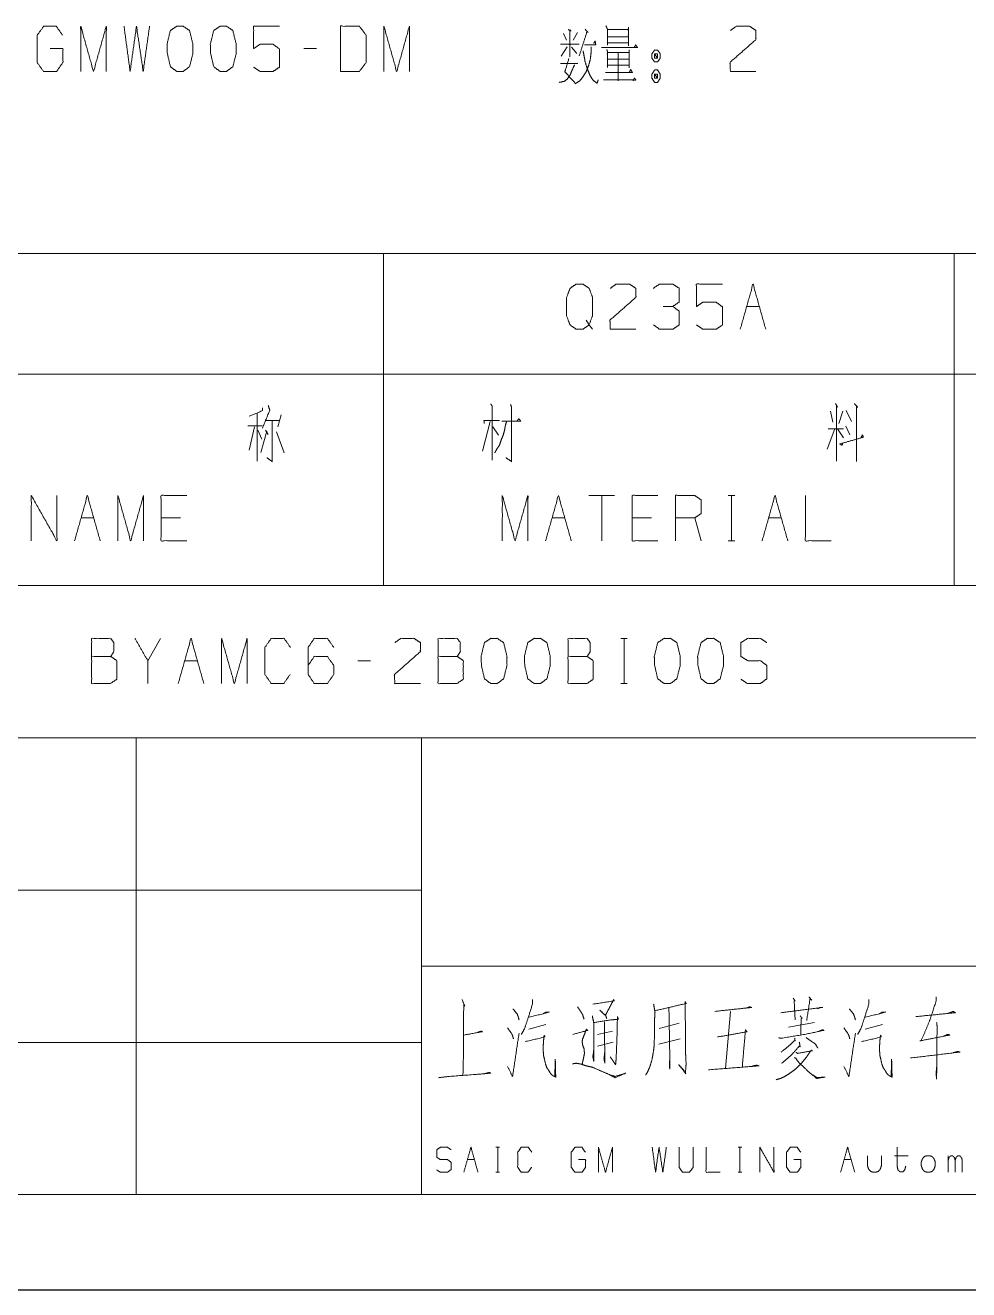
# Model space of a CAD drawing. Header units: millimetres. Extents: x 2210 to 79821, y -19430 to 2344.
# Drawn here: x 8299.7 to 8349.3, y 1492.8 to 1559.3 of the extents above; entities that cross this region are included whole.
import ezdxf

# ---------------------------------------------------------------- set-up
doc = ezdxf.new("R2010")
doc.units = ezdxf.units.MM
doc.layers.add('101', color=7, linetype='Continuous', true_color=0xffffff)

msp = doc.modelspace()

# ---------------------------------------------------------------- linework, layer by layer
msp.add_line((2209.782, 1492.822), (13049.157, 1492.822))
at = {"layer": '101', "color": 72, "linetype": 'Continuous', "lineweight": 18}
for p, q in [((8328.707, 1558.896), (8328.477, 1558.496)), ((8327.965, 1558.846), (8328.124, 1558.496)), ((8314.977, 1558.046), (8314.306, 1558.046)), ((8328.159, 1558.146), (8327.841, 1557.646)), ((8328.389, 1558.121), (8328.672, 1557.796)), ((8327.805, 1557.271), (8328.725, 1557.271)), ((8278.501, 1547.284), (8318.501, 1547.284)), ((8318.501, 1547.284), (8318.501, 1540.934)), ((8318.501, 1547.284), (8348.501, 1547.284)), ((8348.501, 1547.284), (8348.501, 1540.934)), ((8348.501, 1547.284), (8373.501, 1547.284)), ((8337.588, 1544.497), (8338.26, 1544.497)), ((8278.501, 1540.934), (8318.501, 1540.934)), ((8318.501, 1540.934), (8318.501, 1529.822)), ((8318.501, 1540.934), (8348.501, 1540.934)), ((8348.501, 1540.934), (8348.501, 1529.822)), ((8348.501, 1540.934), (8373.501, 1540.934)), ((8341.996, 1538.997), (8342.119, 1538.422)), ((8342.65, 1538.997), (8342.437, 1538.347)), ((8342.826, 1539.022), (8343.109, 1538.447)), ((8311.856, 1538.897), (8311.856, 1536.372)), ((8312.28, 1538.497), (8313.058, 1538.497)), ((8313.128, 1538.797), (8312.951, 1538.172)), ((8324.102, 1538.447), (8323.713, 1536.897)), ((8311.378, 1538.222), (8312.138, 1538.222)), ((8311.714, 1538.172), (8311.449, 1536.947)), ((8311.891, 1537.997), (8312.103, 1537.522)), ((8312.368, 1537.947), (8312.05, 1536.822)), ((8312.297, 1537.997), (8312.439, 1537.772)), ((8312.881, 1537.897), (8313.287, 1536.797)), ((8324.243, 1538.172), (8324.544, 1537.722)), ((8342.225, 1538.072), (8341.819, 1536.997)), ((8341.872, 1538.072), (8342.685, 1538.072)), ((8342.367, 1538.072), (8342.685, 1537.597)), ((8342.809, 1538.197), (8343.021, 1537.747)), ((8330.644, 1534.559), (8329.301, 1534.559)), ((8329.973, 1534.559), (8329.973, 1532.184)), ((8336.625, 1534.559), (8336.961, 1534.559)), ((8336.802, 1534.559), (8336.802, 1532.184)), ((8302.602, 1533.384), (8303.273, 1533.384)), ((8307.826, 1533.384), (8306.819, 1533.384)), ((8327.36, 1533.384), (8328.032, 1533.384)), ((8332.585, 1533.384), (8331.577, 1533.384)), ((8335.197, 1532.184), (8334.861, 1533.384)), ((8338.743, 1533.384), (8339.414, 1533.384)), ((8336.625, 1532.184), (8336.961, 1532.184)), ((8278.501, 1529.822), (8318.501, 1529.822)), ((8318.501, 1529.822), (8348.501, 1529.822)), ((8348.501, 1529.822), (8373.501, 1529.822)), ((8306.781, 1527.053), (8306.109, 1525.878)), ((8330.973, 1527.053), (8331.309, 1527.053)), ((8331.15, 1527.053), (8331.15, 1524.678)), ((8308.05, 1525.878), (8308.721, 1525.878)), ((8317.827, 1525.878), (8317.155, 1525.878)), ((8330.973, 1524.678), (8331.309, 1524.678)), ((8336.748, 1507.448), (8336.48, 1504.447)), ((8326.141, 1506.517), (8327.043, 1506.758)), ((8329.75, 1506.241), (8330.53, 1506.413)), ((8334.042, 1506.827), (8332.993, 1506.551)), ((8339.796, 1506.62), (8341.162, 1506.862)), ((8343.82, 1506.517), (8344.722, 1506.758)), ((8329.75, 1505.62), (8330.579, 1505.827)), ((8332.968, 1505.723), (8334.09, 1505.999)), ((8324.414, 1500.307), (8324.599, 1500.307)), ((8324.511, 1500.307), (8324.511, 1498.996)), ((8337.143, 1500.307), (8337.328, 1500.307)), ((8337.24, 1500.307), (8337.24, 1498.996)), ((8345.356, 1499.865), (8346.088, 1499.865)), ((8348.185, 1498.996), (8348.185, 1499.865)), ((8322.912, 1499.658), (8323.282, 1499.658)), ((8342.713, 1499.658), (8343.083, 1499.658)), ((8324.414, 1498.996), (8324.599, 1498.996)), ((8337.143, 1498.996), (8337.328, 1498.996))]:
    msp.add_line(p, q, dxfattribs=at)
at = {"layer": '101', "color": 133, "linetype": 'Continuous', "lineweight": 18}
for p, q in [((8270.501, 1529.822), (8450.501, 1529.822)), ((8270.501, 1521.822), (8450.501, 1521.822)), ((8305.501, 1521.822), (8305.501, 1497.822)), ((8320.501, 1521.822), (8320.501, 1497.822)), ((8270.501, 1513.822), (8320.501, 1513.822)), ((8320.501, 1509.822), (8429.501, 1509.822)), ((8270.501, 1505.822), (8320.501, 1505.822)), ((8060.501, 1497.822), (8450.501, 1497.822)), ((8270.501, 1497.822), (8450.501, 1497.822)), ((8035.501, 1492.822), (8455.501, 1492.822))]:
    msp.add_line(p, q, dxfattribs=at)
at = {"layer": '101', "color": 72, "linetype": 'Continuous', "lineweight": 18}
for points, knots in [([(8300.983, 1558.046), (8301.654, 1558.046), (8301.654, 1557.321), (8301.319, 1556.846), (8300.629, 1556.846), (8300.293, 1557.321), (8300.293, 1558.746), (8300.647, 1559.221), (8301.301, 1559.221), (8301.637, 1558.746)], [0, 0, 0.103295, 0.214796, 0.30426, 0.410273, 0.49974, 0.718896, 0.809958, 0.910536, 1, 1]), ([(8302.588, 1556.846), (8302.588, 1559.221), (8303.259, 1556.846), (8303.931, 1559.221), (8303.931, 1556.846)], [0, 0, 0.245192, 0.5, 0.754808, 1, 1]), ([(8304.864, 1559.221), (8305.182, 1556.846), (8305.518, 1559.221), (8305.871, 1556.846), (8306.207, 1559.221)], [0, 0, 0.249745, 0.499742, 0.750003, 1, 1]), ([(8307.971, 1556.846), (8308.307, 1557.096), (8308.484, 1557.796), (8308.484, 1558.271), (8308.307, 1558.996), (8307.971, 1559.221), (8307.635, 1559.221), (8307.3, 1558.996), (8307.123, 1558.271), (8307.14, 1557.796), (8307.3, 1557.096), (8307.635, 1556.846), (8307.971, 1556.846)], [0, 0, 0.067524, 0.18397, 0.260582, 0.380941, 0.446138, 0.500304, 0.565503, 0.685861, 0.762526, 0.878307, 0.945834, 1, 1]), ([(8310.248, 1556.846), (8310.583, 1557.096), (8310.76, 1557.796), (8310.76, 1558.271), (8310.583, 1558.996), (8310.248, 1559.221), (8309.912, 1559.221), (8309.576, 1558.996), (8309.399, 1558.271), (8309.417, 1557.796), (8309.576, 1557.096), (8309.912, 1556.846), (8310.248, 1556.846)], [0, 0, 0.067524, 0.183971, 0.260583, 0.380943, 0.446139, 0.500306, 0.565503, 0.685862, 0.762527, 0.878309, 0.945834, 1, 1]), ([(8311.676, 1557.071), (8312.012, 1556.846), (8312.701, 1556.846), (8313.037, 1557.071), (8313.037, 1558.021), (8312.701, 1558.271), (8312.012, 1558.271), (8311.676, 1558.046), (8311.676, 1559.221), (8313.037, 1559.221)], [0, 0, 0.062229, 0.168344, 0.230571, 0.376816, 0.441264, 0.547379, 0.609609, 0.79049, 1, 1]), ([(8316.246, 1556.846), (8317.236, 1556.846), (8317.59, 1557.321), (8317.59, 1558.746), (8317.236, 1559.221), (8316.246, 1559.221), (8316.246, 1556.846)], [0, 0, 0.142134, 0.22716, 0.43179, 0.516817, 0.65895, 1, 1]), ([(8318.523, 1556.846), (8318.523, 1559.221), (8319.195, 1556.846), (8319.866, 1559.221), (8319.866, 1556.846)], [0, 0, 0.245192, 0.5, 0.754808, 1, 1]), ([(8328.212, 1559.046), (8328.371, 1558.971), (8328.3, 1559.021), (8328.3, 1557.621), (8328.3, 1558.271), (8327.805, 1558.271), (8328.795, 1558.271)], [0, 0, 0.046317, 0.06912, 0.437814, 0.608994, 0.739331, 1, 1]), ([(8329.096, 1559.071), (8329.255, 1558.896), (8329.202, 1558.946), (8328.795, 1557.671)], [0, 0, 0.143539, 0.18777, 1, 1]), ([(8330.188, 1559.246), (8330.276, 1559.071), (8330.276, 1558.221), (8330.276, 1558.346), (8331.372, 1558.346), (8331.372, 1558.196), (8331.372, 1559.171), (8331.372, 1559.046), (8330.276, 1559.046), (8331.372, 1559.046), (8331.372, 1558.671), (8330.276, 1558.671)], [0, 0, 0.027307, 0.1457, 0.163111, 0.315748, 0.336641, 0.472445, 0.489856, 0.642493, 0.79513, 0.847363, 1, 1]), ([(8336.735, 1558.996), (8337.053, 1559.221), (8337.742, 1559.221), (8338.078, 1558.996), (8338.078, 1558.521), (8336.717, 1557.321), (8336.735, 1556.846), (8338.078, 1556.846)], [0, 0, 0.069694, 0.192979, 0.265273, 0.350227, 0.674741, 0.759752, 1, 1]), ([(8329.06, 1558.246), (8329.661, 1558.246), (8329.626, 1558.446), (8329.555, 1558.321)], [0, 0, 0.634141, 0.848454, 1, 1]), ([(8329.958, 1558.096), (8331.849, 1558.096), (8331.761, 1558.246), (8331.673, 1558.096)], [0, 0, 0.844514, 0.922259, 1, 1]), ([(8329.414, 1558.146), (8329.414, 1557.846), (8329.379, 1557.521), (8329.29, 1557.171), (8329.149, 1556.821), (8328.99, 1556.571), (8328.813, 1556.346), (8328.566, 1556.196)], [0, 0, 0.134098, 0.280225, 0.441583, 0.610315, 0.742763, 0.870659, 1, 1]), ([(8328.99, 1557.921), (8329.043, 1557.671), (8329.096, 1557.371), (8329.202, 1557.021), (8329.343, 1556.671), (8329.502, 1556.396), (8329.732, 1556.221), (8329.785, 1556.396)], [0, 0, 0.122115, 0.267687, 0.442437, 0.622808, 0.774614, 0.912625, 1, 1]), ([(8330.241, 1557.996), (8330.276, 1557.871), (8330.276, 1557.046), (8330.276, 1557.171), (8331.408, 1557.171), (8331.408, 1557.046), (8331.408, 1557.971), (8331.408, 1557.846), (8330.276, 1557.846), (8330.276, 1557.496), (8331.408, 1557.496), (8330.842, 1557.496), (8330.842, 1557.846), (8330.842, 1556.346), (8330.842, 1556.796), (8330.17, 1556.796), (8331.584, 1556.796), (8331.496, 1556.946), (8331.425, 1556.796)], [0, 0, 0.011506, 0.084581, 0.095653, 0.195852, 0.206924, 0.288857, 0.299929, 0.400128, 0.43113, 0.531328, 0.581428, 0.612429, 0.745294, 0.785153, 0.844645, 0.969891, 0.985312, 1, 1]), ([(8332.906, 1557.971), (8332.747, 1557.971), (8332.606, 1557.771), (8332.606, 1557.546), (8332.747, 1557.346), (8332.906, 1557.346), (8333.048, 1557.546), (8333.048, 1557.771), (8332.906, 1557.971)], [0, 0, 0.091001, 0.231136, 0.359863, 0.5, 0.591001, 0.731139, 0.859865, 1, 1]), ([(8332.747, 1557.546), (8332.906, 1557.546), (8332.747, 1557.771), (8332.747, 1557.546)], [0, 0, 0.241145, 0.658887, 1, 1]), ([(8332.906, 1557.546), (8332.906, 1557.771), (8332.747, 1557.771)], [0, 0, 0.585845, 1, 1]), ([(8328.548, 1557.196), (8328.406, 1556.896), (8328.318, 1556.671), (8328.159, 1556.446), (8328, 1556.321), (8327.735, 1556.271)], [0, 0, 0.251053, 0.434036, 0.642625, 0.795773, 1, 1]), ([(8328.247, 1557.521), (8328.035, 1556.821), (8328.566, 1556.246)], [0, 0, 0.483234, 1, 1]), ([(8333.048, 1556.696), (8332.906, 1556.921), (8332.747, 1556.921), (8332.606, 1556.696), (8332.606, 1556.496), (8332.747, 1556.271), (8332.906, 1556.271), (8333.048, 1556.496), (8333.048, 1556.696)], [0, 0, 0.149202, 0.238506, 0.387709, 0.5, 0.649202, 0.738506, 0.887709, 1, 1]), ([(8330.064, 1556.396), (8331.779, 1556.396), (8331.69, 1556.496), (8331.62, 1556.346)], [0, 0, 0.851385, 0.917654, 1, 1]), ([(8332.747, 1556.696), (8332.747, 1556.496), (8332.906, 1556.496)], [0, 0, 0.557014, 1, 1]), ([(8332.906, 1556.696), (8332.747, 1556.696), (8332.906, 1556.496), (8332.906, 1556.696)], [0, 0, 0.258801, 0.674582, 1, 1]), ([(8329.154, 1543.772), (8329.313, 1543.522), (8328.977, 1543.297), (8328.641, 1543.297), (8328.305, 1543.522), (8328.129, 1543.997), (8328.129, 1544.972), (8328.305, 1545.447), (8328.641, 1545.672), (8328.977, 1545.672), (8329.313, 1545.447), (8329.49, 1544.972), (8329.49, 1544.022), (8329.313, 1543.522), (8329.49, 1543.297)], [0, 0, 0.043279, 0.102317, 0.151367, 0.210407, 0.284429, 0.426831, 0.500853, 0.559894, 0.608944, 0.667982, 0.742004, 0.880755, 0.958211, 1, 1]), ([(8330.423, 1545.447), (8330.741, 1545.672), (8331.43, 1545.672), (8331.766, 1545.447), (8331.766, 1544.972), (8330.405, 1543.772), (8330.423, 1543.297), (8331.766, 1543.297)], [0, 0, 0.069691, 0.192979, 0.265274, 0.350227, 0.674741, 0.759752, 1, 1]), ([(8333.707, 1544.497), (8334.043, 1544.722), (8334.043, 1545.447), (8333.707, 1545.672), (8333.017, 1545.672), (8332.682, 1545.447)], [0, 0, 0.153872, 0.429851, 0.583723, 0.846122, 1, 1]), ([(8334.958, 1543.522), (8335.294, 1543.297), (8335.983, 1543.297), (8336.319, 1543.522), (8336.319, 1544.472), (8335.983, 1544.722), (8335.294, 1544.722), (8334.958, 1544.497), (8334.958, 1545.672), (8336.319, 1545.672)], [0, 0, 0.062229, 0.168345, 0.230571, 0.376816, 0.441264, 0.547379, 0.609609, 0.79049, 1, 1]), ([(8332.699, 1543.522), (8333.017, 1543.297), (8333.707, 1543.297), (8334.043, 1543.522), (8334.043, 1544.247), (8333.707, 1544.497), (8333.194, 1544.497)], [0, 0, 0.124123, 0.34369, 0.472445, 0.703376, 0.836727, 1, 1]), ([(8312.138, 1539.172), (8312.138, 1539.022), (8311.449, 1538.722)], [0, 0, 0.166335, 1, 1]), ([(8312.439, 1539.297), (8312.527, 1539.047), (8312.138, 1538.097)], [0, 0, 0.205285, 1, 1]), ([(8324.137, 1539.372), (8324.208, 1539.272), (8324.208, 1536.422)], [0, 0, 0.041199, 1, 1]), ([(8325.18, 1539.347), (8325.233, 1539.197), (8325.233, 1536.347), (8324.933, 1536.547)], [0, 0, 0.047209, 0.892896, 1, 1]), ([(8342.261, 1539.397), (8342.367, 1539.197), (8342.314, 1539.272), (8342.314, 1536.372)], [0, 0, 0.070344, 0.098885, 1, 1]), ([(8343.251, 1539.397), (8343.427, 1539.197), (8343.357, 1539.272), (8343.357, 1536.347)], [0, 0, 0.081006, 0.11229, 1, 1]), ([(8312.651, 1538.497), (8312.651, 1536.347), (8312.368, 1536.547)], [0, 0, 0.861245, 1, 1]), ([(8323.801, 1538.347), (8323.784, 1538.497), (8324.597, 1538.497)], [0, 0, 0.156667, 1, 1]), ([(8324.968, 1538.447), (8324.897, 1538.197), (8324.862, 1537.972), (8324.791, 1537.722), (8324.685, 1537.472), (8324.597, 1537.197), (8324.455, 1536.997), (8324.349, 1536.797)], [0, 0, 0.146031, 0.274053, 0.420084, 0.572724, 0.735083, 0.872755, 1, 1]), ([(8324.721, 1538.472), (8325.71, 1538.472), (8325.622, 1538.597), (8325.516, 1538.472)], [0, 0, 0.757413, 0.874554, 1, 1]), ([(8342.65, 1537.322), (8342.597, 1537.197), (8342.49, 1537.272), (8343.728, 1537.622), (8343.675, 1537.747), (8343.604, 1537.597)], [0, 0, 0.073272, 0.143369, 0.837239, 0.91051, 1, 1]), ([(8299.989, 1532.184), (8299.989, 1534.559), (8301.333, 1532.184), (8301.333, 1534.559)], [0, 0, 0.317574, 0.682426, 1, 1]), ([(8304.542, 1532.184), (8304.542, 1534.559), (8305.214, 1532.184), (8305.886, 1534.559), (8305.886, 1532.184)], [0, 0, 0.245192, 0.5, 0.754808, 1, 1]), ([(8308.162, 1532.184), (8306.819, 1532.184), (8306.819, 1534.559), (8308.162, 1534.559)], [0, 0, 0.26539, 0.73461, 1, 1]), ([(8324.748, 1532.184), (8324.748, 1534.559), (8325.42, 1532.184), (8326.091, 1534.559), (8326.091, 1532.184)], [0, 0, 0.245192, 0.5, 0.754808, 1, 1]), ([(8332.921, 1532.184), (8331.577, 1532.184), (8331.577, 1534.559), (8332.921, 1534.559)], [0, 0, 0.26539, 0.73461, 1, 1]), ([(8333.854, 1532.184), (8333.854, 1534.559), (8334.861, 1534.559), (8335.197, 1534.334), (8335.197, 1533.609), (8334.861, 1533.384), (8333.854, 1533.384)], [0, 0, 0.400952, 0.571034, 0.639278, 0.761674, 0.829918, 1, 1]), ([(8340.683, 1534.559), (8340.683, 1532.184), (8342.027, 1532.184)], [0, 0, 0.638733, 1, 1]), ([(8303.161, 1526.103), (8303.161, 1527.053), (8304.168, 1527.053), (8304.327, 1526.828), (8304.327, 1526.353), (8304.168, 1526.103), (8303.161, 1526.103), (8303.161, 1524.678), (8304.151, 1524.678), (8304.486, 1524.903), (8304.486, 1525.878), (8304.168, 1526.103)], [0, 0, 0.115917, 0.238847, 0.27247, 0.330428, 0.366585, 0.489515, 0.66339, 0.784165, 0.833487, 0.952454, 1, 1]), ([(8306.109, 1524.678), (8306.109, 1525.878), (8305.437, 1527.053)], [0, 0, 0.469958, 1, 1]), ([(8309.99, 1524.678), (8309.99, 1527.053), (8310.662, 1524.678), (8311.334, 1527.053), (8311.334, 1524.678)], [0, 0, 0.245192, 0.5, 0.754808, 1, 1]), ([(8313.592, 1525.153), (8313.256, 1524.678), (8312.603, 1524.678), (8312.267, 1525.153), (8312.267, 1526.578), (8312.603, 1527.053), (8313.274, 1527.053), (8313.61, 1526.578)], [0, 0, 0.114567, 0.243366, 0.357935, 0.638584, 0.753154, 0.885433, 1, 1]), ([(8314.543, 1525.628), (8314.861, 1526.103), (8315.551, 1526.103), (8315.886, 1525.628), (8315.886, 1525.153), (8315.551, 1524.678), (8314.861, 1524.678), (8314.543, 1525.153), (8314.543, 1526.578), (8314.861, 1527.053), (8315.551, 1527.053), (8315.886, 1526.578)], [0, 0, 0.076964, 0.169762, 0.248073, 0.312018, 0.39033, 0.483127, 0.560092, 0.751927, 0.828891, 0.921688, 1, 1]), ([(8319.096, 1526.828), (8319.414, 1527.053), (8320.104, 1527.053), (8320.439, 1526.828), (8320.439, 1526.353), (8319.078, 1525.153), (8319.096, 1524.678), (8320.439, 1524.678)], [0, 0, 0.069691, 0.192976, 0.265274, 0.350227, 0.67474, 0.759752, 1, 1]), ([(8321.373, 1526.103), (8321.373, 1527.053), (8322.38, 1527.053), (8322.539, 1526.828), (8322.539, 1526.353), (8322.38, 1526.103), (8321.373, 1526.103), (8321.373, 1524.678), (8322.362, 1524.678), (8322.698, 1524.903), (8322.698, 1525.878), (8322.38, 1526.103)], [0, 0, 0.115917, 0.238845, 0.272468, 0.330427, 0.366583, 0.489512, 0.663388, 0.78416, 0.833484, 0.952452, 1, 1]), ([(8324.48, 1524.678), (8324.816, 1524.928), (8324.992, 1525.628), (8324.992, 1526.103), (8324.816, 1526.828), (8324.48, 1527.053), (8324.144, 1527.053), (8323.808, 1526.828), (8323.631, 1526.103), (8323.649, 1525.628), (8323.808, 1524.928), (8324.144, 1524.678), (8324.48, 1524.678)], [0, 0, 0.067524, 0.183971, 0.260583, 0.380943, 0.446139, 0.500306, 0.565503, 0.685862, 0.762528, 0.878309, 0.945833, 1, 1]), ([(8326.756, 1524.678), (8327.092, 1524.928), (8327.269, 1525.628), (8327.269, 1526.103), (8327.092, 1526.828), (8326.756, 1527.053), (8326.42, 1527.053), (8326.085, 1526.828), (8325.908, 1526.103), (8325.926, 1525.628), (8326.085, 1524.928), (8326.42, 1524.678), (8326.756, 1524.678)], [0, 0, 0.067527, 0.183972, 0.260584, 0.380943, 0.446142, 0.500305, 0.565504, 0.685864, 0.762529, 0.87831, 0.945837, 1, 1]), ([(8328.202, 1526.103), (8328.202, 1527.053), (8329.209, 1527.053), (8329.369, 1526.828), (8329.369, 1526.353), (8329.209, 1526.103), (8328.202, 1526.103), (8328.202, 1524.678), (8329.192, 1524.678), (8329.528, 1524.903), (8329.528, 1525.878), (8329.209, 1526.103)], [0, 0, 0.115917, 0.238845, 0.272468, 0.330427, 0.366583, 0.489512, 0.663388, 0.78416, 0.833484, 0.952452, 1, 1]), ([(8333.586, 1524.678), (8333.922, 1524.928), (8334.098, 1525.628), (8334.098, 1526.103), (8333.922, 1526.828), (8333.586, 1527.053), (8333.25, 1527.053), (8332.914, 1526.828), (8332.737, 1526.103), (8332.755, 1525.628), (8332.914, 1524.928), (8333.25, 1524.678), (8333.586, 1524.678)], [0, 0, 0.067524, 0.183971, 0.260583, 0.380943, 0.446139, 0.500306, 0.565503, 0.685862, 0.762528, 0.878309, 0.945833, 1, 1]), ([(8335.862, 1524.678), (8336.198, 1524.928), (8336.375, 1525.628), (8336.375, 1526.103), (8336.198, 1526.828), (8335.862, 1527.053), (8335.526, 1527.053), (8335.191, 1526.828), (8335.014, 1526.103), (8335.031, 1525.628), (8335.191, 1524.928), (8335.526, 1524.678), (8335.862, 1524.678)], [0, 0, 0.067524, 0.183971, 0.260583, 0.380943, 0.446139, 0.500306, 0.565503, 0.685862, 0.762528, 0.878309, 0.945833, 1, 1]), ([(8337.29, 1524.903), (8337.626, 1524.678), (8338.315, 1524.678), (8338.651, 1524.928), (8338.651, 1525.628), (8338.315, 1525.878), (8337.644, 1525.878), (8337.29, 1526.103), (8337.29, 1526.828), (8337.644, 1527.053), (8338.315, 1527.053), (8338.651, 1526.828)], [0, 0, 0.068037, 0.184056, 0.254519, 0.372335, 0.442798, 0.555842, 0.62637, 0.748394, 0.818922, 0.931966, 1, 1]), ([(8322.629, 1508.069), (8322.775, 1507.724), (8322.727, 1507.828), (8322.702, 1507.103), (8322.702, 1505.068), (8322.678, 1504.102)], [0, 0, 0.088891, 0.116032, 0.287978, 0.770794, 1, 1]), ([(8326.336, 1508.069), (8326.336, 1507.828), (8326.092, 1507.069), (8325.921, 1506.551), (8325.75, 1506.241)], [0, 0, 0.124612, 0.535976, 0.817159, 1, 1]), ([(8329.506, 1507.828), (8330.628, 1508), (8330.603, 1508.069), (8330.164, 1507.241), (8329.872, 1507.517), (8330.189, 1507.207), (8330.237, 1507.069)], [0, 0, 0.361753, 0.385074, 0.683733, 0.811934, 0.953357, 1, 1]), ([(8332.7, 1507.828), (8332.773, 1507.414), (8332.749, 1507), (8332.749, 1506.275), (8332.724, 1505.62), (8332.676, 1505.24), (8332.602, 1504.861), (8332.481, 1504.481), (8332.383, 1504.274), (8332.285, 1504.102)], [0, 0, 0.110336, 0.219176, 0.409317, 0.581468, 0.681885, 0.783317, 0.887931, 0.947989, 1, 1]), ([(8332.773, 1507.483), (8334.407, 1507.862), (8334.359, 1507.966), (8334.359, 1507.448), (8334.383, 1506.034), (8334.383, 1505.206), (8334.407, 1504.688), (8334.383, 1504.343), (8334.383, 1504.171), (8334.017, 1504.654), (8334.359, 1504.274)], [0, 0, 0.250211, 0.267275, 0.344454, 0.55544, 0.678925, 0.756189, 0.80777, 0.833496, 0.923863, 1, 1]), ([(8340.04, 1508.138), (8340.138, 1508), (8340.089, 1508), (8340.138, 1507)], [0, 0, 0.138589, 0.178592, 1, 1]), ([(8340.869, 1508.207), (8341.016, 1508.035), (8340.918, 1508.104), (8340.747, 1506.965)], [0, 0, 0.151118, 0.230947, 1, 1]), ([(8344.015, 1508.069), (8344.015, 1507.828), (8343.771, 1507.069), (8343.6, 1506.551), (8343.43, 1506.241)], [0, 0, 0.124612, 0.535976, 0.817159, 1, 1]), ([(8347.551, 1508.207), (8347.551, 1508), (8347.234, 1507.034), (8347.014, 1506.482), (8346.746, 1505.896), (8346.697, 1505.896), (8348.258, 1506.206), (8348.161, 1506.241), (8347.941, 1506.137)], [0, 0, 0.046524, 0.275032, 0.408545, 0.553501, 0.564465, 0.92219, 0.945453, 1, 1]), ([(8325.311, 1507.586), (8325.531, 1507.31), (8325.58, 1507.172), (8325.628, 1507)], [0, 0, 0.519919, 0.73571, 1, 1]), ([(8326.165, 1507.138), (8327.214, 1507.414), (8327.043, 1507.414), (8326.872, 1507.31)], [0, 0, 0.745411, 0.862774, 1, 1]), ([(8328.701, 1507.69), (8328.969, 1507.276), (8329.042, 1507.034)], [0, 0, 0.661595, 1, 1]), ([(8329.481, 1507.207), (8329.554, 1506.827), (8329.554, 1504.826), (8329.506, 1505.068), (8329.554, 1505.413)], [0, 0, 0.129595, 0.800553, 0.883167, 1, 1]), ([(8329.554, 1506.862), (8330.433, 1507), (8330.847, 1507.034), (8330.798, 1507.172), (8330.774, 1506.103), (8330.75, 1505.447), (8330.725, 1504.895), (8330.701, 1504.654), (8330.408, 1505.068)], [0, 0, 0.19844, 0.29133, 0.324006, 0.56283, 0.709269, 0.832622, 0.88681, 1, 1]), ([(8333.505, 1507.621), (8333.554, 1504.895), (8333.554, 1504.412), (8333.529, 1504.619), (8333.554, 1505.033)], [0, 0, 0.711345, 0.837386, 0.891777, 1, 1]), ([(8335.919, 1507.448), (8337.846, 1507.655), (8337.748, 1507.69), (8337.577, 1507.621)], [0, 0, 0.870762, 0.917258, 1, 1]), ([(8339.382, 1507.379), (8341.577, 1507.655), (8341.455, 1507.655), (8341.308, 1507.586)], [0, 0, 0.886329, 0.935184, 1, 1]), ([(8340.406, 1507.207), (8340.504, 1507.103), (8340.455, 1507.069), (8340.43, 1506.241)], [0, 0, 0.138047, 0.196037, 1, 1]), ([(8342.991, 1507.586), (8343.21, 1507.31), (8343.259, 1507.172), (8343.308, 1507)], [0, 0, 0.519919, 0.73571, 1, 1]), ([(8343.844, 1507.138), (8344.893, 1507.414), (8344.722, 1507.414), (8344.552, 1507.31)], [0, 0, 0.745418, 0.86277, 1, 1]), ([(8346.478, 1507.172), (8348.551, 1507.379), (8348.453, 1507.448), (8348.185, 1507.345)], [0, 0, 0.836554, 0.884532, 1, 1]), ([(8322.727, 1506.206), (8323.702, 1506.379), (8323.629, 1506.413), (8323.458, 1506.344)], [0, 0, 0.788943, 0.853361, 1, 1]), ([(8325.019, 1506.586), (8325.238, 1506.275), (8325.287, 1506.172), (8325.336, 1505.999)], [0, 0, 0.564231, 0.734008, 1, 1]), ([(8328.457, 1506.241), (8329.237, 1506.448), (8329.164, 1506.517), (8329.091, 1506.31), (8328.969, 1505.999), (8328.945, 1505.861), (8328.969, 1505.689), (8329.042, 1505.482), (8329.067, 1505.24), (8328.993, 1504.895), (8328.945, 1504.688)], [0, 0, 0.288064, 0.323943, 0.402265, 0.521269, 0.571261, 0.63341, 0.711732, 0.798322, 0.924133, 1, 1]), ([(8330.115, 1506.896), (8330.115, 1506.034), (8330.14, 1505.206), (8330.14, 1504.723), (8330.091, 1504.964), (8330.14, 1505.378)], [0, 0, 0.304008, 0.595981, 0.766226, 0.853067, 1, 1]), ([(8336.065, 1506.103), (8337.602, 1506.379), (8337.529, 1506.482), (8337.358, 1504.516)], [0, 0, 0.426351, 0.460965, 1, 1]), ([(8339.284, 1506.068), (8339.357, 1506.034), (8339.406, 1506.034), (8340.65, 1506.241), (8341.65, 1506.448), (8341.577, 1506.482), (8341.406, 1506.413)], [0, 0, 0.030219, 0.048442, 0.519512, 0.900991, 0.93121, 1, 1]), ([(8342.698, 1506.586), (8342.917, 1506.275), (8342.966, 1506.172), (8343.015, 1505.999)], [0, 0, 0.564239, 0.734012, 1, 1]), ([(8347.575, 1506.862), (8347.6, 1506.689), (8347.575, 1503.895), (8347.551, 1504.171), (8347.575, 1504.516)], [0, 0, 0.048504, 0.826565, 0.903707, 1, 1]), ([(8325.019, 1504.55), (8325.287, 1504.033), (8325.628, 1506.31)], [0, 0, 0.202025, 1, 1]), ([(8325.945, 1505.861), (8326.994, 1506.103), (8326.945, 1506.206), (8326.921, 1505.965), (8326.897, 1505.62), (8326.897, 1505.378), (8326.921, 1505.102), (8327.019, 1504.688), (8327.092, 1504.481), (8327.189, 1504.343), (8327.287, 1504.171), (8327.409, 1504.067), (8327.555, 1503.998), (8327.531, 1504.93), (8327.506, 1504.067)], [0, 0, 0.198341, 0.219427, 0.264158, 0.327895, 0.3724, 0.423461, 0.501845, 0.542306, 0.573453, 0.609975, 0.639452, 0.669269, 0.84099, 1, 1]), ([(8340.113, 1506.034), (8340.138, 1505.896), (8340.089, 1505.896), (8339.796, 1505.62), (8339.406, 1505.309)], [0, 0, 0.128573, 0.17333, 0.54243, 1, 1]), ([(8340.357, 1505.827), (8340.406, 1505.585), (8340.357, 1505.62), (8340.016, 1505.24), (8339.723, 1504.964), (8339.43, 1504.723)], [0, 0, 0.154138, 0.191518, 0.510905, 0.762591, 1, 1]), ([(8340.723, 1506.068), (8341.211, 1505.723), (8341.333, 1505.516)], [0, 0, 0.713213, 1, 1]), ([(8342.698, 1504.55), (8342.966, 1504.033), (8343.308, 1506.31)], [0, 0, 0.202027, 1, 1]), ([(8343.625, 1505.861), (8344.674, 1506.103), (8344.625, 1506.206), (8344.6, 1505.965), (8344.576, 1505.62), (8344.576, 1505.378), (8344.6, 1505.102), (8344.698, 1504.688), (8344.771, 1504.481), (8344.869, 1504.343), (8344.966, 1504.171), (8345.088, 1504.067), (8345.235, 1503.998), (8345.21, 1504.93), (8345.186, 1504.067)], [0, 0, 0.198341, 0.219426, 0.264158, 0.327895, 0.3724, 0.423461, 0.501845, 0.542305, 0.57345, 0.609972, 0.639449, 0.66927, 0.84099, 1, 1]), ([(8340.186, 1505.309), (8340.26, 1505.24), (8341.04, 1505.378), (8340.991, 1505.413), (8340.699, 1504.999), (8340.528, 1504.792), (8340.333, 1504.585), (8340.113, 1504.378), (8339.869, 1504.205), (8339.601, 1504.033), (8339.382, 1503.929), (8339.138, 1503.86)], [0, 0, 0.029336, 0.260529, 0.277957, 0.425844, 0.50411, 0.587085, 0.675092, 0.762231, 0.855274, 0.926064, 1, 1]), ([(8346.209, 1504.999), (8348.795, 1505.309), (8348.673, 1505.344), (8348.453, 1505.275)], [0, 0, 0.879479, 0.922284, 1, 1]), ([(8328.432, 1504.688), (8328.628, 1504.723), (8328.847, 1504.688), (8329.164, 1504.585), (8329.481, 1504.516), (8329.945, 1504.309), (8330.359, 1504.136), (8330.676, 1503.964), (8331.237, 1504.205), (8330.676, 1504.033), (8330.408, 1504.102)], [0, 0, 0.051192, 0.108601, 0.194771, 0.278606, 0.409731, 0.525759, 0.619013, 0.776803, 0.92843, 1, 1]), ([(8335.577, 1504.378), (8338.236, 1504.585), (8338.114, 1504.619), (8337.895, 1504.585)], [0, 0, 0.884285, 0.926313, 1, 1]), ([(8340.089, 1504.999), (8340.162, 1504.999), (8340.308, 1504.792), (8340.845, 1504.274), (8341.26, 1503.929), (8341.723, 1503.998), (8341.284, 1503.964), (8341.089, 1504.102)], [0, 0, 0.026517, 0.118384, 0.388536, 0.584008, 0.7538, 0.913392, 1, 1]), ([(8321.385, 1503.964), (8321.97, 1504.033), (8323.385, 1504.136), (8324.141, 1504.205), (8324.068, 1504.24), (8323.8, 1504.171)], [0, 0, 0.188617, 0.642502, 0.885462, 0.911348, 1, 1]), ([(8321.302, 1499.12), (8321.488, 1498.996), (8321.868, 1498.996), (8322.053, 1499.134), (8322.053, 1499.52), (8321.868, 1499.658), (8321.497, 1499.658), (8321.302, 1499.782), (8321.302, 1500.183), (8321.497, 1500.307), (8321.868, 1500.307), (8322.053, 1500.183)], [0, 0, 0.068034, 0.184057, 0.25452, 0.372334, 0.442797, 0.555846, 0.626371, 0.748393, 0.818918, 0.931966, 1, 1]), ([(8326.287, 1499.258), (8326.101, 1498.996), (8325.74, 1498.996), (8325.555, 1499.258), (8325.555, 1500.045), (8325.74, 1500.307), (8326.111, 1500.307), (8326.296, 1500.045)], [0, 0, 0.114569, 0.243366, 0.357935, 0.638584, 0.753153, 0.885431, 1, 1]), ([(8328.754, 1499.658), (8329.125, 1499.658), (8329.125, 1499.258), (8328.94, 1498.996), (8328.559, 1498.996), (8328.374, 1499.258), (8328.374, 1500.045), (8328.569, 1500.307), (8328.93, 1500.307), (8329.115, 1500.045)], [0, 0, 0.103295, 0.214796, 0.304261, 0.410274, 0.49974, 0.718896, 0.809958, 0.910535, 1, 1]), ([(8329.798, 1498.996), (8329.798, 1500.307), (8330.169, 1498.996), (8330.54, 1500.307), (8330.54, 1498.996)], [0, 0, 0.245192, 0.5, 0.754808, 1, 1]), ([(8332.627, 1500.307), (8332.802, 1498.996), (8332.988, 1500.307), (8333.183, 1498.996), (8333.368, 1500.307)], [0, 0, 0.249746, 0.499742, 0.750003, 1, 1]), ([(8334.041, 1500.307), (8334.041, 1499.258), (8334.217, 1498.996), (8334.587, 1498.996), (8334.783, 1499.258), (8334.783, 1500.307)], [0, 0, 0.337152, 0.438599, 0.557781, 0.662848, 1, 1]), ([(8335.455, 1500.307), (8335.455, 1498.996), (8336.197, 1498.996)], [0, 0, 0.638735, 1, 1]), ([(8338.284, 1498.996), (8338.284, 1500.307), (8339.026, 1498.996), (8339.026, 1500.307)], [0, 0, 0.317574, 0.682426, 1, 1]), ([(8340.069, 1499.658), (8340.44, 1499.658), (8340.44, 1499.258), (8340.255, 1498.996), (8339.874, 1498.996), (8339.689, 1499.258), (8339.689, 1500.045), (8339.884, 1500.307), (8340.245, 1500.307), (8340.43, 1500.045)], [0, 0, 0.103295, 0.214796, 0.304261, 0.410274, 0.49974, 0.718896, 0.809958, 0.910535, 1, 1]), ([(8342.527, 1498.996), (8342.898, 1500.307), (8343.269, 1498.996)], [0, 0, 0.500001, 1, 1]), ([(8343.942, 1499.865), (8343.942, 1499.341), (8344, 1499.161), (8344.107, 1499.037), (8344.244, 1498.996), (8344.371, 1498.996), (8344.507, 1499.037), (8344.615, 1499.161), (8344.673, 1499.341), (8344.673, 1499.865)], [0, 0, 0.242016, 0.329107, 0.404862, 0.470732, 0.529268, 0.595138, 0.670893, 0.757984, 1, 1]), ([(8345.951, 1499.313), (8345.902, 1499.12), (8345.795, 1499.01), (8345.658, 1499.01), (8345.541, 1499.12), (8345.502, 1499.313), (8345.502, 1500.321)], [0, 0, 0.107406, 0.190396, 0.26402, 0.350759, 0.456999, 1, 1]), ([(8346.829, 1499.161), (8346.936, 1499.037), (8347.073, 1498.996), (8347.199, 1498.996), (8347.336, 1499.037), (8347.443, 1499.161), (8347.502, 1499.341), (8347.502, 1499.534), (8347.443, 1499.7), (8347.336, 1499.824), (8347.199, 1499.865), (8347.073, 1499.865), (8346.936, 1499.824), (8346.829, 1499.7), (8346.77, 1499.534), (8346.77, 1499.341), (8346.829, 1499.161)], [0, 0, 0.063224, 0.118198, 0.167051, 0.222025, 0.285248, 0.357933, 0.432348, 0.5, 0.563224, 0.618198, 0.667051, 0.722025, 0.785248, 0.8529, 0.927315, 1, 1]), ([(8348.185, 1499.603), (8348.214, 1499.755), (8348.311, 1499.851), (8348.419, 1499.851), (8348.516, 1499.755), (8348.555, 1499.603), (8348.555, 1498.996)], [0, 0, 0.118877, 0.224452, 0.306993, 0.412569, 0.533091, 1, 1]), ([(8348.555, 1499.603), (8348.585, 1499.755), (8348.682, 1499.851), (8348.799, 1499.851), (8348.887, 1499.755), (8348.926, 1499.603), (8348.926, 1498.996)], [0, 0, 0.118605, 0.223938, 0.31376, 0.413913, 0.53416, 1, 1])]:
    msp.add_open_spline(points, degree=1, knots=knots, dxfattribs=at)
for points in [[(8337.252, 1543.297), (8337.924, 1545.672), (8338.596, 1543.297)], [(8302.266, 1532.184), (8302.938, 1534.559), (8303.609, 1532.184)], [(8327.025, 1532.184), (8327.696, 1534.559), (8328.368, 1532.184)], [(8338.407, 1532.184), (8339.079, 1534.559), (8339.75, 1532.184)], [(8307.714, 1524.678), (8308.385, 1527.053), (8309.057, 1524.678)], [(8322.726, 1498.996), (8323.097, 1500.307), (8323.468, 1498.996)]]:
    msp.add_open_spline(points, degree=1, dxfattribs=at)

doc.saveas('drawing.dxf')
